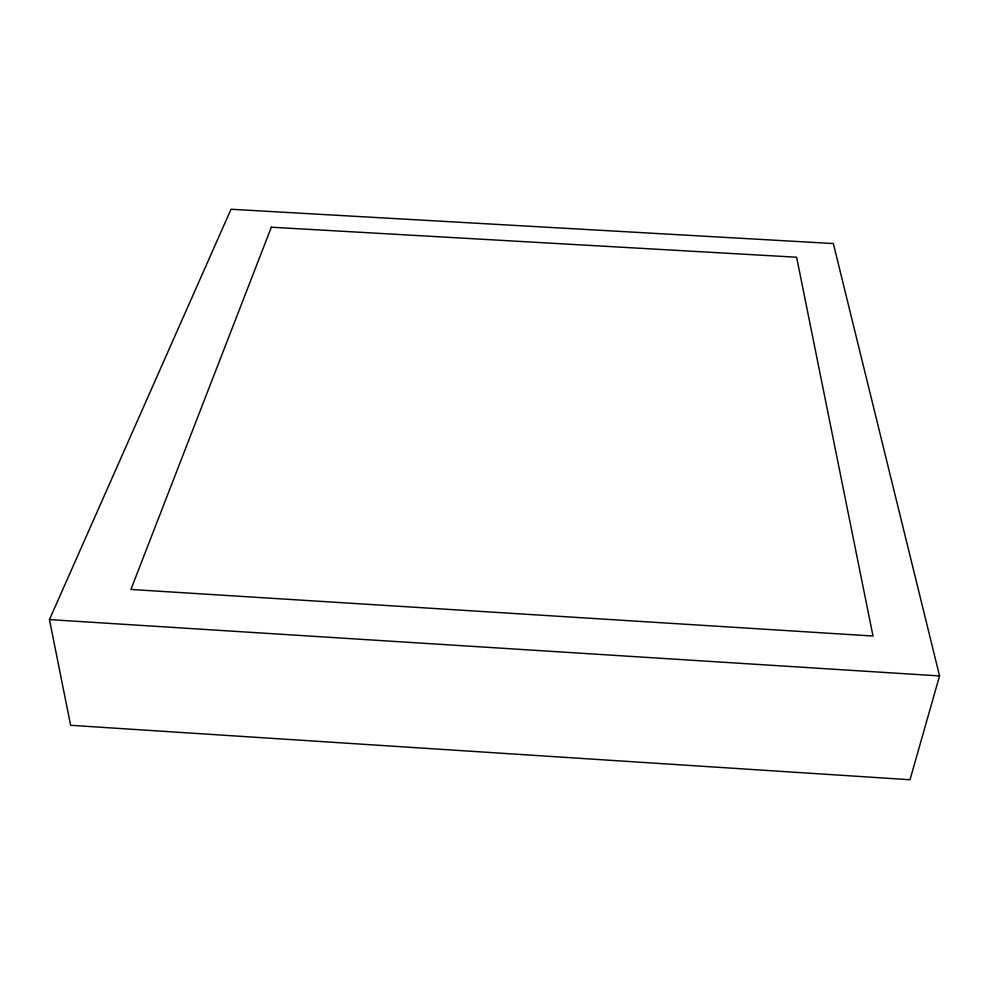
<?xml version="1.0" encoding="UTF-8"?>
<svg xmlns="http://www.w3.org/2000/svg" width="989" height="989" viewBox="0 0 989 989"><rect width="100%" height="100%" fill="white"/><g stroke="black" fill="none" stroke-linecap="round" stroke-linejoin="round"><path stroke-width="1.48" d="M939.55 675.932L910.004 779.74L70.615 725.296L49.45 619.596L231.018 209.26L833.344 243.554L939.55 675.932L49.45 619.596M271.345 227.21L130.919 589.456L873.003 636.026L796.615 257.227L271.345 227.21"/></g></svg>
